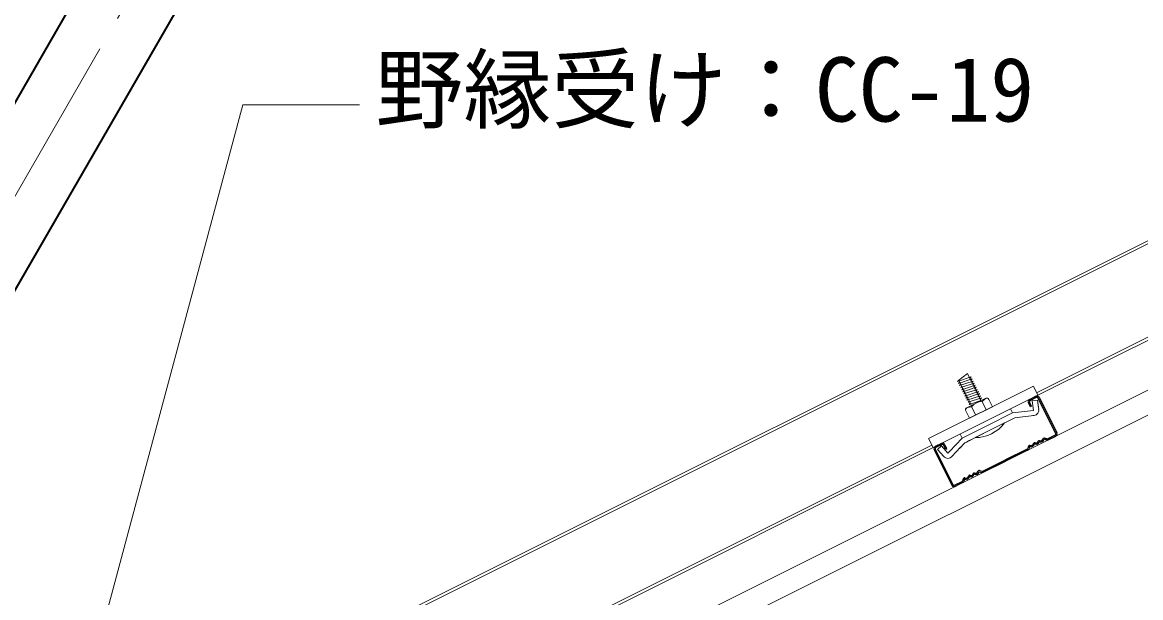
# Model space of a CAD drawing. Units: millimetres, scale not verified. Extents: x -2895 to 2955, y -2104 to 2057.
# Drawn here: x 1705.6 to 2182.6, y -780.7 to -535.2 of the extents above; entities that cross this region are included whole.
import ezdxf
from ezdxf.enums import TextEntityAlignment as Align

# ---------------------------------------------------------------- set-up
doc = ezdxf.new("R2010")
doc.units = ezdxf.units.MM
doc.header["$LTSCALE"] = 15
doc.linetypes.add('CHAIN1', pattern=[8, 5, -1, 1, -1])
for name, color, linetype, lineweight in [('3-0_中心線', 4, 'CHAIN1', 9), ('3-2_野縁受け', 3, 'Continuous', 18), ('3-3_野縁', 2, 'Continuous', 25), ('3-6_文字', 7, 'Continuous', 18), ('3-7_ブレース', 6, 'Continuous', 35), ('3-8_パネル', 7, 'Continuous', 18), ('3-A_クリップ', 7, 'Continuous', 18)]:
    doc.layers.add(name, color=color, linetype=linetype, lineweight=lineweight)
doc.styles.add('ＭＳ ゴシック', font='')
doc.styles.get('ＭＳ ゴシック').set_extended_font_data('MS Gothic')

msp = doc.modelspace()

# ---------------------------------------------------------------- linework, layer by layer
at = {"layer": '3-0_中心線'}
msp.add_line((1461.14, -1027.16), (1874.78, -310.72), dxfattribs=at)
at = {"layer": '3-2_野縁受け'}
for p, q in [((1424.47, -1009.02), (2297.63, -572.44)), ((1425, -1010.1), (2298.17, -573.51)), ((2314.09, -605.36), (2138.24, -693.28)), ((2314.63, -606.43), (2138.77, -694.36)), ((2093.54, -715.63), (1868.69, -828.06)), ((2094.08, -716.7), (1869.22, -829.13))]:
    msp.add_line(p, q, dxfattribs=at)
at = {"layer": '3-3_野縁'}
for p, q in [((2135.22, -696.13), (2137.91, -694.79)), ((2135.45, -696.58), (2138.13, -695.24)), ((2146.39, -710.65), (2138.8, -695.46)), ((2139.25, -695.24), (2146.83, -710.4)), ((2135.67, -699.26), (2134.78, -697.47)), ((2136.12, -699.04), (2135.22, -697.25)), ((2136.12, -699.04), (2135.67, -699.26)), ((2097.66, -714.91), (2094.97, -716.26)), ((2097.88, -715.36), (2095.2, -716.7)), ((2099.89, -717.15), (2099, -715.36)), ((2141.49, -713.13), (2142.43, -713.44)), ((2141.49, -713.13), (2142.43, -713.44)), ((2141.64, -712.65), (2142.59, -712.97)), ((2142.59, -712.97), (2141.64, -712.65)), ((2146.18, -711.34), (2142.97, -712.94)), ((2146.18, -711.34), (2142.97, -712.94)), ((2143.2, -713.39), (2146.4, -711.78)), ((2143.2, -713.39), (2146.4, -711.78)), ((2094.53, -717.6), (2102.11, -732.76)), ((2102.57, -732.56), (2094.97, -717.37)), ((2099.45, -717.37), (2098.55, -715.59)), ((2099.45, -717.37), (2099.89, -717.15)), ((2134.18, -717.34), (2124.71, -722.07)), ((2134.41, -717.78), (2124.94, -722.52)), ((2134.75, -716.1), (2134.43, -717.05)), ((2135.22, -716.26), (2134.91, -717.2)), ((2115.25, -726.8), (2124.71, -722.07)), ((2115.47, -727.25), (2124.94, -722.52)), ((2113.76, -726.99), (2114.71, -727.31)), ((2113.91, -726.52), (2114.86, -726.83)), ((2103.25, -732.8), (2106.45, -731.2)), ((2103.25, -732.8), (2106.45, -731.2)), ((2106.68, -731.65), (2103.47, -733.25)), ((2106.68, -731.65), (2103.47, -733.25)), ((2107.02, -729.96), (2106.71, -730.91)), ((2106.71, -730.91), (2107.02, -729.96)), ((2107.5, -730.12), (2107.18, -731.07)), ((2107.5, -730.12), (2107.18, -731.07))]:
    msp.add_line(p, q, dxfattribs=at)
for centre, radius, start, end in [((2135.67, -697.03), 1, 116.5621, 206.5621), ((2138.36, -695.68), 1, 26.5621, 116.5621), ((2138.36, -695.68), 0.5, 26.5621, 116.5621), ((2135.67, -697.03), 0.5, 116.5621, 206.5621), ((2145.96, -710.89), 0.5, 296.565, 29.0891), ((2145.96, -710.89), 0.5, 296.565, 29.0891), ((2145.96, -710.89), 1, 296.565, 29.0891), ((2145.96, -710.89), 1, 296.565, 29.0891), ((2098.1, -715.81), 1, 26.5681, 116.5681), ((2098.1, -715.81), 0.5, 26.5681, 116.5681), ((2135.76, -714.52), 1.81, 252.9622, 340.1679), ((2135.76, -714.52), 1.31, 252.9622, 340.1679), ((2137.46, -715.14), 0.5, 63.435, 169.6952), ((2137.46, -715.14), 0.5, 63.435, 160.1679), ((2138.02, -714.02), 1.25, 243.4349, 349.6952), ((2138.02, -714.02), 0.75, 243.4349, 349.6952), ((2139.25, -714.24), 0.5, 72.9622, 169.6952), ((2139.78, -712.51), 1.81, 252.9622, 340.1679), ((2139.78, -712.51), 1.31, 252.9622, 340.1679), ((2141.49, -713.13), 0.5, 71.565, 160.1679), ((2142.75, -712.49), 1, 251.5651, 296.565), ((2142.75, -712.49), 1, 251.5651, 296.565), ((2142.75, -712.49), 0.5, 251.5651, 296.565), ((2142.75, -712.49), 0.5, 251.5651, 296.5651), ((2095.42, -717.15), 1, 116.5681, 206.5681), ((2095.42, -717.15), 0.5, 116.5681, 206.5681), ((2133.96, -716.89), 0.5, 296.565, 341.565), ((2133.96, -716.89), 1, 296.565, 341.565), ((2135.22, -716.26), 0.5, 72.9622, 161.5651), ((2107.5, -730.12), 0.5, 72.9622, 161.5651), ((2108.03, -728.39), 1.81, 252.9622, 340.1679), ((2108.03, -728.39), 1.31, 252.9622, 340.1679), ((2109.73, -729), 0.5, 63.4349, 160.1679), ((2110.29, -727.88), 1.25, 243.4349, 349.6952), ((2110.29, -727.88), 0.75, 243.4349, 349.6952), ((2111.52, -728.11), 0.5, 72.9622, 169.6952), ((2111.52, -728.11), 0.5, 63.4349, 169.6952), ((2112.05, -726.37), 1.81, 252.9622, 340.1679), ((2112.05, -726.37), 1.31, 252.9622, 340.1679), ((2113.76, -726.99), 0.5, 71.565, 160.1679), ((2115.02, -726.36), 1, 251.5651, 296.565), ((2115.02, -726.36), 0.5, 251.5651, 296.565), ((2103.02, -732.36), 1, 204.0411, 296.5651), ((2103.02, -732.36), 1, 204.0411, 296.565), ((2103.02, -732.36), 0.5, 204.0411, 296.5651), ((2103.02, -732.36), 0.5, 204.0411, 296.565), ((2106.23, -730.75), 0.5, 296.565, 341.565), ((2106.23, -730.75), 0.5, 296.565, 341.565), ((2106.23, -730.75), 1, 296.565, 341.565), ((2106.23, -730.75), 1, 296.565, 341.565)]:
    msp.add_arc(centre, radius, start, end, dxfattribs=at)
at = {"layer": '3-6_文字'}
for q in [(1714.83, -886.7), (1849.39, -570.43)]:
    msp.add_line((1799.58, -570.43), q, dxfattribs=at)
at = {"layer": '3-7_ブレース'}
for p, q in [((1851.68, -310.72), (1443.82, -1017.16)), ((1897.87, -310.72), (1478.46, -1037.16))]:
    msp.add_line(p, q, dxfattribs=at)
at = {"layer": '3-8_パネル'}
for p, q in [((267.5, -1651.24), (2614.47, -477.75)), ((271.75, -1659.73), (2618.72, -486.25))]:
    msp.add_line(p, q, dxfattribs=at)
at = {"layer": '3-A_クリップ'}
for p, q in [((2114.5, -696.68), (2108.71, -685.09)), ((2136.86, -690.53), (2092.16, -712.88)), ((2104.95, -689.32), (2110.69, -687.39)), ((2104.95, -689.32), (2105.44, -688.63)), ((2110.47, -698.69), (2105.1, -687.95)), ((2105.4, -690.21), (2111.14, -688.28)), ((2105.4, -690.21), (2105.89, -689.52)), ((2105.84, -691.11), (2111.59, -689.18)), ((2105.84, -691.11), (2106.34, -690.42)), ((2106.29, -692), (2112.04, -690.07)), ((2106.29, -692), (2106.79, -691.31)), ((2106.74, -692.89), (2112.48, -690.97)), ((2110.69, -687.39), (2110.2, -688.08)), ((2111.14, -688.28), (2110.65, -688.97)), ((2111.59, -689.18), (2111.09, -689.87)), ((2112.04, -690.07), (2111.54, -690.76)), ((2112.48, -690.97), (2111.99, -691.65)), ((2136.86, -690.53), (2138.78, -694.37)), ((2138.78, -694.37), (2094.09, -716.72)), ((2106.74, -692.89), (2107.23, -692.21)), ((2107.19, -693.79), (2112.93, -691.86)), ((2107.19, -693.79), (2107.68, -693.1)), ((2107.63, -694.68), (2113.38, -692.75)), ((2107.63, -694.68), (2108.13, -694)), ((2108.08, -695.58), (2113.82, -693.65)), ((2108.08, -695.58), (2108.57, -694.89)), ((2116.51, -695.67), (2108.46, -699.7)), ((2108.53, -696.47), (2114.27, -694.54)), ((2108.53, -696.47), (2109.02, -695.78)), ((2109.42, -698.26), (2115.24, -696.31)), ((2112.93, -691.86), (2112.44, -692.55)), ((2113.38, -692.75), (2112.88, -693.44)), ((2113.82, -693.65), (2113.33, -694.34)), ((2114.27, -694.54), (2113.78, -695.23)), ((2116.23, -695.91), (2114.95, -697.01)), ((2116.23, -695.91), (2114.95, -697.01)), ((2116.88, -695.67), (2117.41, -695.67)), ((2116.88, -695.67), (2117.41, -695.67)), ((2117.85, -696.12), (2119.42, -699.25)), ((2136.36, -696.69), (2138.64, -696.43)), ((2136.36, -696.69), (2138.64, -696.43)), ((2139.11, -700.5), (2138.64, -696.43)), ((2139.04, -699.9), (2138.64, -696.43)), ((2108.24, -699.99), (2107.93, -700.4)), ((2108.24, -699.99), (2107.93, -700.4)), ((2108.02, -701.04), (2109.58, -704.17)), ((2108.82, -699.62), (2110.47, -699.24)), ((2108.82, -699.62), (2110.47, -699.24)), ((2108.97, -697.37), (2109.47, -696.68)), ((2109.42, -698.26), (2109.92, -697.57)), ((2119.42, -699.25), (2109.58, -704.17)), ((2110.68, -699.03), (2110.47, -699.24)), ((2110.68, -699.03), (2110.47, -699.24)), ((2110.47, -699.24), (2112.26, -702.83)), ((2114.95, -697.01), (2114.95, -697.03)), ((2114.95, -697.03), (2116.74, -700.59)), ((2127.15, -700.19), (2127.99, -701.88)), ((2127.99, -701.88), (2136.84, -700.86)), ((2136.84, -700.86), (2136.36, -696.69)), ((2136.84, -700.86), (2136.36, -696.69)), ((2127.99, -701.88), (2117.27, -707.24)), ((2118.3, -709.3), (2128.33, -704.29)), ((2128.33, -704.29), (2128.93, -703.98)), ((2137.07, -703.05), (2128.93, -703.98)), ((2106.54, -712.61), (2117.27, -707.24)), ((2106.54, -712.61), (2117.27, -707.24)), ((2106.54, -712.61), (2117.27, -707.24)), ((2118.3, -709.3), (2108.27, -714.32)), ((2118.3, -709.3), (2109.59, -713.65)), ((2118.3, -709.3), (2110.12, -713.39)), ((2112.04, -712.43), (2124.56, -706.17)), ((2092.16, -712.88), (2094.09, -716.72)), ((2106.54, -712.61), (2101.13, -718.33)), ((2105.29, -717.13), (2107.66, -714.62)), ((2105.68, -710.92), (2106.53, -712.62)), ((2109.37, -713.76), (2107.66, -714.62)), ((2109.81, -713.54), (2108.27, -714.32)), ((2097.64, -715.93), (2095.92, -717.46)), ((2098.63, -720.52), (2095.92, -717.46)), ((2100.42, -719.07), (2097.64, -715.93)), ((2101.34, -718.1), (2100.42, -719.07)), ((2102.03, -720.57), (2105.83, -716.55))]:
    msp.add_line(p, q, dxfattribs=at)
for points in [[(2104.5, -688.42), (2105.1, -687.95), (2108.71, -685.09)], [(2104.5, -688.42), (2110.25, -686.49), (2109.75, -687.18)], [(2108.97, -697.37), (2114.72, -695.44), (2114.22, -696.13)]]:
    msp.add_lwpolyline(points, dxfattribs=at)
for centre, radius, start, end in [((2116.88, -696.67), 1, 89.963, 130.6231), ((2116.88, -696.67), 1, 89.963, 130.6231), ((2116.96, -696.56), 1, 26.565, 116.565), ((2108.91, -700.59), 1, 116.565, 206.5651), ((2109.04, -700.59), 1, 102.7048, 142.8304), ((2109.04, -700.59), 1, 102.7048, 142.8304), ((2115.39, -703.5), 6.5, 93.9452, 136.5469), ((2115.39, -703.5), 6.5, 93.9452, 136.5469), ((2136.82, -700.76), 2.3, 266.5651, 6.5651), ((2112.04, -696.78), 15.65, 270, 323.1301), ((2100.35, -718.99), 2.3, 221.5651, 321.565)]:
    msp.add_arc(centre, radius, start, end, dxfattribs=at)

# ---------------------------------------------------------------- texts
at = {"layer": '3-6_文字', "style": 'ＭＳ ゴシック'}
msp.add_text('野縁受け：CC-19', height=27.49, dxfattribs=at).set_placement((1856.17, -585.79), align=Align.BOTTOM_LEFT)

doc.saveas('drawing.dxf')
